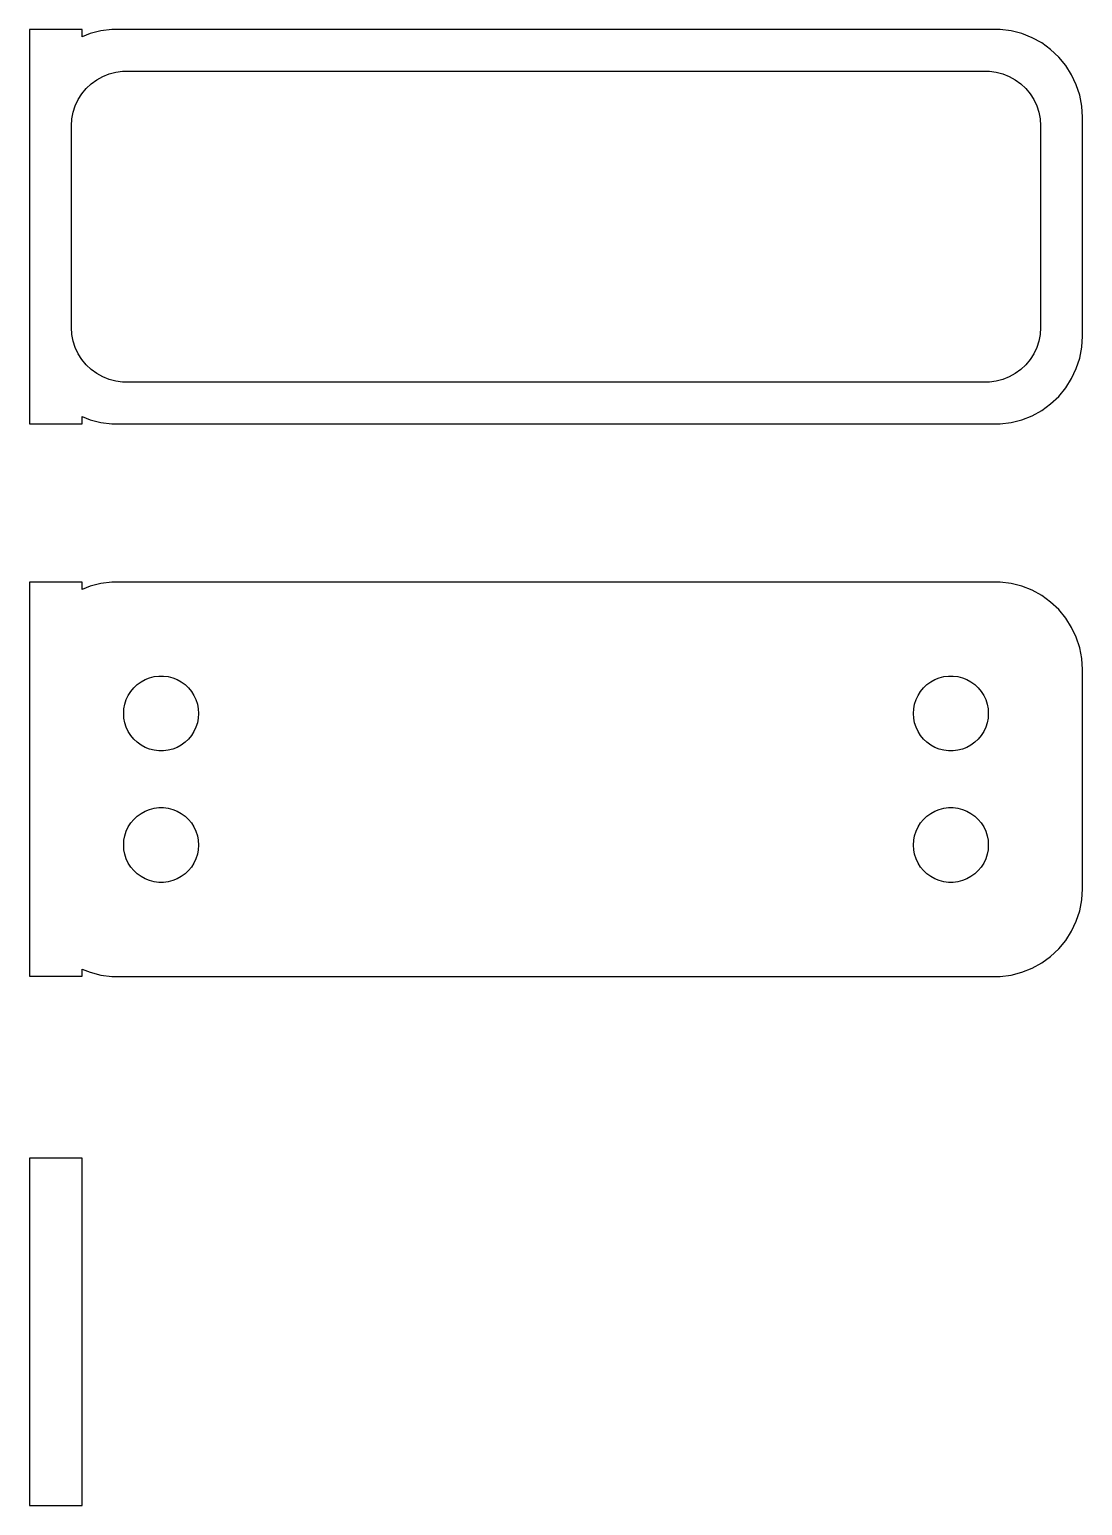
# Model space of a CAD drawing. Header units: metres. Extents: x -30 to 30, y 21.6 to 105.7.
import ezdxf

# ---------------------------------------------------------------- set-up
doc = ezdxf.new("R2010")
doc.units = ezdxf.units.M

msp = doc.modelspace()

# ---------------------------------------------------------------- linework, layer by layer
for p, q in [((-27, 105.74), (-30, 105.74)), ((-30, 105.74), (-30, 83.2599)), ((-27, 105.325), (-27, 105.74)), ((-26.5451, 105.505), (-27, 105.325)), ((-25.9369, 105.661), (-26.5451, 105.505)), ((-25.3139, 105.74), (-25.9369, 105.661)), ((25.3139, 105.74), (-25.3139, 105.74)), ((25.9369, 105.661), (25.3139, 105.74)), ((26.5451, 105.505), (25.9369, 105.661)), ((27.1289, 105.274), (26.5451, 105.505)), ((27.6791, 104.972), (27.1289, 105.274)), ((28.1871, 104.603), (27.6791, 104.972)), ((28.6448, 104.173), (28.1871, 104.603)), ((29.0451, 103.689), (28.6448, 104.173)), ((29.3815, 103.159), (29.0451, 103.689)), ((-26.4842, 102.649), (-26.168, 102.878)), ((-26.168, 102.878), (-25.8254, 103.067)), ((-25.8254, 103.067), (-25.4619, 103.211)), ((-25.4619, 103.211), (-25.0833, 103.308)), ((-25.0833, 103.308), (-24.6954, 103.357)), ((-24.6954, 103.357), (24.6954, 103.357)), ((24.6954, 103.357), (25.0833, 103.308)), ((25.0833, 103.308), (25.4619, 103.211)), ((25.4619, 103.211), (25.8254, 103.067)), ((25.8254, 103.067), (26.168, 102.878)), ((26.168, 102.878), (26.4842, 102.649)), ((29.6489, 102.591), (29.3815, 103.159)), ((-27.2279, 101.75), (-27.0184, 102.08)), ((-27.0184, 102.08), (-26.7692, 102.381)), ((-26.7692, 102.381), (-26.4842, 102.649)), ((26.4842, 102.649), (26.7692, 102.381)), ((26.7692, 102.381), (27.0184, 102.08)), ((27.0184, 102.08), (27.2279, 101.75)), ((29.8429, 101.993), (29.6489, 102.591)), ((29.9606, 101.377), (29.8429, 101.993)), ((-27.5884, 100.64), (-27.5151, 101.024)), ((-27.5151, 101.024), (-27.3943, 101.396)), ((-27.3943, 101.396), (-27.2279, 101.75)), ((27.2279, 101.75), (27.3943, 101.396)), ((27.3943, 101.396), (27.5151, 101.024)), ((27.5151, 101.024), (27.5884, 100.64)), ((30, 100.75), (29.9606, 101.377)), ((-27.6129, 100.25), (-27.5884, 100.64)), ((-27.6129, 88.75), (-27.6129, 100.25)), ((27.5884, 100.64), (27.6129, 100.25)), ((27.6129, 100.25), (27.6129, 88.75)), ((30, 88.25), (30, 100.75)), ((-27.5884, 88.3598), (-27.6129, 88.75)), ((-27.5151, 87.9759), (-27.5884, 88.3598)), ((27.5884, 88.3598), (27.5151, 87.9759)), ((27.6129, 88.75), (27.5884, 88.3598)), ((-27.3943, 87.6041), (-27.5151, 87.9759)), ((-27.2279, 87.2504), (-27.3943, 87.6041)), ((27.3943, 87.6041), (27.2279, 87.2504)), ((27.5151, 87.9759), (27.3943, 87.6041)), ((29.8429, 87.0066), (29.9606, 87.6233)), ((29.9606, 87.6233), (30, 88.25)), ((-27.0184, 86.9203), (-27.2279, 87.2504)), ((-26.7692, 86.6191), (-27.0184, 86.9203)), ((27.0184, 86.9203), (26.7692, 86.6191)), ((27.2279, 87.2504), (27.0184, 86.9203)), ((29.6489, 86.4094), (29.8429, 87.0066)), ((-26.4842, 86.3515), (-26.7692, 86.6191)), ((-26.168, 86.1217), (-26.4842, 86.3515)), ((-25.8254, 85.9333), (-26.168, 86.1217)), ((-25.4619, 85.7894), (-25.8254, 85.9333)), ((25.8254, 85.9333), (25.4619, 85.7894)), ((26.168, 86.1217), (25.8254, 85.9333)), ((26.4842, 86.3515), (26.168, 86.1217)), ((26.7692, 86.6191), (26.4842, 86.3515)), ((29.0451, 85.3111), (29.3815, 85.8412)), ((29.3815, 85.8412), (29.6489, 86.4094)), ((-25.0833, 85.6922), (-25.4619, 85.7894)), ((-24.6954, 85.6432), (-25.0833, 85.6922)), ((24.6954, 85.6432), (-24.6954, 85.6432)), ((25.0833, 85.6922), (24.6954, 85.6432)), ((25.4619, 85.7894), (25.0833, 85.6922)), ((28.6448, 84.8273), (29.0451, 85.3111)), ((27.6791, 84.0284), (28.1871, 84.3974)), ((28.1871, 84.3974), (28.6448, 84.8273)), ((-27, 83.6748), (-26.5451, 83.4947)), ((-27, 83.2599), (-27, 83.6748)), ((-26.5451, 83.4947), (-25.9369, 83.3386)), ((-25.9369, 83.3386), (-25.3139, 83.2599)), ((25.3139, 83.2599), (25.9369, 83.3386)), ((25.9369, 83.3386), (26.5451, 83.4947)), ((26.5451, 83.4947), (27.1289, 83.7259)), ((27.1289, 83.7259), (27.6791, 84.0284)), ((-30, 83.2599), (-27, 83.2599)), ((-25.3139, 83.2599), (25.3139, 83.2599)), ((-27, 74.2293), (-30, 74.2293)), ((-30, 74.2293), (-30, 51.7707)), ((-27, 73.8252), (-27, 74.2293)), ((-25.9369, 74.1614), (-26.5451, 74.0053)), ((-25.3139, 74.2401), (-25.9369, 74.1614)), ((25.3139, 74.2401), (-25.3139, 74.2401)), ((25.9369, 74.1614), (25.3139, 74.2401)), ((26.5451, 74.0053), (25.9369, 74.1614)), ((-26.5451, 74.0053), (-27, 73.8252)), ((27.1289, 73.7741), (26.5451, 74.0053)), ((27.6791, 73.4716), (27.1289, 73.7741)), ((28.1871, 73.1026), (27.6791, 73.4716)), ((28.6448, 72.6727), (28.1871, 73.1026)), ((29.0451, 72.1889), (28.6448, 72.6727)), ((29.3815, 71.6588), (29.0451, 72.1889)), ((29.6489, 71.0906), (29.3815, 71.6588)), ((29.8429, 70.4934), (29.6489, 71.0906)), ((29.9606, 69.8767), (29.8429, 70.4934)), ((30, 69.25), (29.9606, 69.8767)), ((30, 56.75), (30, 69.25)), ((-24.2275, 68.0051), (-24.0565, 68.2117)), ((-24.0565, 68.2117), (-23.8611, 68.3953)), ((-23.8611, 68.3953), (-23.6441, 68.5529)), ((-23.6441, 68.5529), (-23.4091, 68.6821)), ((-23.4091, 68.6821), (-23.1598, 68.7808)), ((-23.1598, 68.7808), (-22.9001, 68.8475)), ((-22.9001, 68.8475), (-22.6341, 68.8811)), ((-22.6341, 68.8811), (-22.3659, 68.8811)), ((-22.3659, 68.8811), (-22.0999, 68.8475)), ((-22.0999, 68.8475), (-21.8401, 68.7808)), ((-21.8401, 68.7808), (-21.5908, 68.6821)), ((-21.5908, 68.6821), (-21.3559, 68.5529)), ((-21.3559, 68.5529), (-21.1389, 68.3953)), ((-21.1389, 68.3953), (-20.9434, 68.2117)), ((-20.9434, 68.2117), (-20.7725, 68.0051)), ((20.7725, 68.0051), (20.9434, 68.2117)), ((20.9434, 68.2117), (21.1389, 68.3953)), ((21.1389, 68.3953), (21.3559, 68.5529)), ((21.3559, 68.5529), (21.5908, 68.6821)), ((21.5908, 68.6821), (21.8401, 68.7808)), ((21.8401, 68.7808), (22.0999, 68.8475)), ((22.0999, 68.8475), (22.3659, 68.8811)), ((22.3659, 68.8811), (22.6341, 68.8811)), ((22.6341, 68.8811), (22.9001, 68.8475)), ((22.9001, 68.8475), (23.1598, 68.7808)), ((23.1598, 68.7808), (23.4091, 68.6821)), ((23.4091, 68.6821), (23.6441, 68.5529)), ((23.6441, 68.5529), (23.8611, 68.3953)), ((23.8611, 68.3953), (24.0565, 68.2117)), ((24.0565, 68.2117), (24.2275, 68.0051)), ((-24.5682, 67.281), (-24.4853, 67.536)), ((-24.4853, 67.536), (-24.3712, 67.7787)), ((-24.3712, 67.7787), (-24.2275, 68.0051)), ((-20.7725, 68.0051), (-20.6288, 67.7787)), ((-20.6288, 67.7787), (-20.5146, 67.536)), ((-20.5146, 67.536), (-20.4318, 67.281)), ((20.4318, 67.281), (20.5146, 67.536)), ((20.5146, 67.536), (20.6288, 67.7787)), ((20.6288, 67.7787), (20.7725, 68.0051)), ((24.2275, 68.0051), (24.3712, 67.7787)), ((24.3712, 67.7787), (24.4853, 67.536)), ((24.4853, 67.536), (24.5682, 67.281)), ((-24.6353, 66.75), (-24.6185, 67.0176)), ((-24.6185, 66.4824), (-24.6353, 66.75)), ((-24.6185, 67.0176), (-24.5682, 67.281)), ((-24.5682, 66.219), (-24.6185, 66.4824)), ((-20.4318, 67.281), (-20.3815, 67.0176)), ((-20.3815, 66.4824), (-20.4318, 66.219)), ((-20.3815, 67.0176), (-20.3647, 66.75)), ((-20.3647, 66.75), (-20.3815, 66.4824)), ((20.3647, 66.75), (20.3815, 67.0176)), ((20.3815, 66.4824), (20.3647, 66.75)), ((20.3815, 67.0176), (20.4318, 67.281)), ((20.4318, 66.219), (20.3815, 66.4824)), ((24.5682, 67.281), (24.6185, 67.0176)), ((24.6185, 66.4824), (24.5682, 66.219)), ((24.6185, 67.0176), (24.6353, 66.75)), ((24.6353, 66.75), (24.6185, 66.4824)), ((-24.4853, 65.9639), (-24.5682, 66.219)), ((-24.3712, 65.7213), (-24.4853, 65.9639)), ((-24.2275, 65.4949), (-24.3712, 65.7213)), ((-20.6288, 65.7213), (-20.7725, 65.4949)), ((-20.5146, 65.9639), (-20.6288, 65.7213)), ((-20.4318, 66.219), (-20.5146, 65.9639)), ((20.5146, 65.9639), (20.4318, 66.219)), ((20.6288, 65.7213), (20.5146, 65.9639)), ((20.7725, 65.4949), (20.6288, 65.7213)), ((24.3712, 65.7213), (24.2275, 65.4949)), ((24.4853, 65.9639), (24.3712, 65.7213)), ((24.5682, 66.219), (24.4853, 65.9639)), ((-24.0565, 65.2883), (-24.2275, 65.4949)), ((-23.8611, 65.1047), (-24.0565, 65.2883)), ((-23.6441, 64.9471), (-23.8611, 65.1047)), ((-23.4091, 64.8179), (-23.6441, 64.9471)), ((-23.1598, 64.7192), (-23.4091, 64.8179)), ((-21.5908, 64.8179), (-21.8401, 64.7192)), ((-21.3559, 64.9471), (-21.5908, 64.8179)), ((-21.1389, 65.1047), (-21.3559, 64.9471)), ((-20.9434, 65.2883), (-21.1389, 65.1047)), ((-20.7725, 65.4949), (-20.9434, 65.2883)), ((20.9434, 65.2883), (20.7725, 65.4949)), ((21.1389, 65.1047), (20.9434, 65.2883)), ((21.3559, 64.9471), (21.1389, 65.1047)), ((21.5908, 64.8179), (21.3559, 64.9471)), ((21.8401, 64.7192), (21.5908, 64.8179)), ((23.4091, 64.8179), (23.1598, 64.7192)), ((23.6441, 64.9471), (23.4091, 64.8179)), ((23.8611, 65.1047), (23.6441, 64.9471)), ((24.0565, 65.2883), (23.8611, 65.1047)), ((24.2275, 65.4949), (24.0565, 65.2883)), ((-22.9001, 64.6525), (-23.1598, 64.7192)), ((-22.6341, 64.6189), (-22.9001, 64.6525)), ((-22.3659, 64.6189), (-22.6341, 64.6189)), ((-22.0999, 64.6525), (-22.3659, 64.6189)), ((-21.8401, 64.7192), (-22.0999, 64.6525)), ((22.0999, 64.6525), (21.8401, 64.7192)), ((22.3659, 64.6189), (22.0999, 64.6525)), ((22.6341, 64.6189), (22.3659, 64.6189)), ((22.9001, 64.6525), (22.6341, 64.6189)), ((23.1598, 64.7192), (22.9001, 64.6525)), ((-24.2275, 60.5051), (-24.0565, 60.7117)), ((-24.0565, 60.7117), (-23.8611, 60.8953)), ((-23.8611, 60.8953), (-23.6441, 61.0529)), ((-23.6441, 61.0529), (-23.4091, 61.1821)), ((-23.4091, 61.1821), (-23.1598, 61.2808)), ((-23.1598, 61.2808), (-22.9001, 61.3475)), ((-22.9001, 61.3475), (-22.6341, 61.3811)), ((-22.6341, 61.3811), (-22.3659, 61.3811)), ((-22.3659, 61.3811), (-22.0999, 61.3475)), ((-22.0999, 61.3475), (-21.8401, 61.2808)), ((-21.8401, 61.2808), (-21.5908, 61.1821)), ((-21.5908, 61.1821), (-21.3559, 61.0529)), ((-21.3559, 61.0529), (-21.1389, 60.8953)), ((-21.1389, 60.8953), (-20.9434, 60.7117)), ((-20.9434, 60.7117), (-20.7725, 60.5051)), ((20.7725, 60.5051), (20.9434, 60.7117)), ((20.9434, 60.7117), (21.1389, 60.8953)), ((21.1389, 60.8953), (21.3559, 61.0529)), ((21.3559, 61.0529), (21.5908, 61.1821)), ((21.5908, 61.1821), (21.8401, 61.2808)), ((21.8401, 61.2808), (22.0999, 61.3475)), ((22.0999, 61.3475), (22.3659, 61.3811)), ((22.3659, 61.3811), (22.6341, 61.3811)), ((22.6341, 61.3811), (22.9001, 61.3475)), ((22.9001, 61.3475), (23.1598, 61.2808)), ((23.1598, 61.2808), (23.4091, 61.1821)), ((23.4091, 61.1821), (23.6441, 61.0529)), ((23.6441, 61.0529), (23.8611, 60.8953)), ((23.8611, 60.8953), (24.0565, 60.7117)), ((24.0565, 60.7117), (24.2275, 60.5051)), ((-24.6185, 59.5176), (-24.5682, 59.781)), ((-24.5682, 59.781), (-24.4853, 60.0361)), ((-24.4853, 60.0361), (-24.3712, 60.2787)), ((-24.3712, 60.2787), (-24.2275, 60.5051)), ((-20.7725, 60.5051), (-20.6288, 60.2787)), ((-20.6288, 60.2787), (-20.5146, 60.0361)), ((-20.5146, 60.0361), (-20.4318, 59.781)), ((-20.4318, 59.781), (-20.3815, 59.5176)), ((20.3815, 59.5176), (20.4318, 59.781)), ((20.4318, 59.781), (20.5146, 60.0361)), ((20.5146, 60.0361), (20.6288, 60.2787)), ((20.6288, 60.2787), (20.7725, 60.5051)), ((24.2275, 60.5051), (24.3712, 60.2787)), ((24.3712, 60.2787), (24.4853, 60.0361)), ((24.4853, 60.0361), (24.5682, 59.781)), ((24.5682, 59.781), (24.6185, 59.5176)), ((-24.6353, 59.25), (-24.6185, 59.5176)), ((-24.6185, 58.9824), (-24.6353, 59.25)), ((-24.5682, 58.719), (-24.6185, 58.9824)), ((-20.3815, 58.9824), (-20.4318, 58.719)), ((-20.3815, 59.5176), (-20.3647, 59.25)), ((-20.3647, 59.25), (-20.3815, 58.9824)), ((20.3647, 59.25), (20.3815, 59.5176)), ((20.3815, 58.9824), (20.3647, 59.25)), ((20.4318, 58.719), (20.3815, 58.9824)), ((24.6185, 58.9824), (24.5682, 58.719)), ((24.6185, 59.5176), (24.6353, 59.25)), ((24.6353, 59.25), (24.6185, 58.9824)), ((-24.4853, 58.464), (-24.5682, 58.719)), ((-24.3712, 58.2213), (-24.4853, 58.464)), ((-24.2275, 57.9949), (-24.3712, 58.2213)), ((-20.6288, 58.2213), (-20.7725, 57.9949)), ((-20.5146, 58.464), (-20.6288, 58.2213)), ((-20.4318, 58.719), (-20.5146, 58.464)), ((20.5146, 58.464), (20.4318, 58.719)), ((20.6288, 58.2213), (20.5146, 58.464)), ((20.7725, 57.9949), (20.6288, 58.2213)), ((24.3712, 58.2213), (24.2275, 57.9949)), ((24.4853, 58.464), (24.3712, 58.2213)), ((24.5682, 58.719), (24.4853, 58.464)), ((-24.0565, 57.7883), (-24.2275, 57.9949)), ((-23.8611, 57.6047), (-24.0565, 57.7883)), ((-23.6441, 57.4471), (-23.8611, 57.6047)), ((-23.4091, 57.3179), (-23.6441, 57.4471)), ((-23.1598, 57.2192), (-23.4091, 57.3179)), ((-22.9001, 57.1525), (-23.1598, 57.2192)), ((-21.8401, 57.2192), (-22.0999, 57.1525)), ((-21.5908, 57.3179), (-21.8401, 57.2192)), ((-21.3559, 57.4471), (-21.5908, 57.3179)), ((-21.1389, 57.6047), (-21.3559, 57.4471)), ((-20.9434, 57.7883), (-21.1389, 57.6047)), ((-20.7725, 57.9949), (-20.9434, 57.7883)), ((20.9434, 57.7883), (20.7725, 57.9949)), ((21.1389, 57.6047), (20.9434, 57.7883)), ((21.3559, 57.4471), (21.1389, 57.6047)), ((21.5908, 57.3179), (21.3559, 57.4471)), ((21.8401, 57.2192), (21.5908, 57.3179)), ((22.0999, 57.1525), (21.8401, 57.2192)), ((23.1598, 57.2192), (22.9001, 57.1525)), ((23.4091, 57.3179), (23.1598, 57.2192)), ((23.6441, 57.4471), (23.4091, 57.3179)), ((23.8611, 57.6047), (23.6441, 57.4471)), ((24.0565, 57.7883), (23.8611, 57.6047)), ((24.2275, 57.9949), (24.0565, 57.7883)), ((-22.6341, 57.1189), (-22.9001, 57.1525)), ((-22.3659, 57.1189), (-22.6341, 57.1189)), ((-22.0999, 57.1525), (-22.3659, 57.1189)), ((22.3659, 57.1189), (22.0999, 57.1525)), ((22.6341, 57.1189), (22.3659, 57.1189)), ((22.9001, 57.1525), (22.6341, 57.1189)), ((29.9606, 56.1233), (30, 56.75)), ((29.8429, 55.5066), (29.9606, 56.1233)), ((29.3815, 54.3412), (29.6489, 54.9094)), ((29.6489, 54.9094), (29.8429, 55.5066)), ((29.0451, 53.8111), (29.3815, 54.3412)), ((28.1871, 52.8974), (28.6448, 53.3273)), ((28.6448, 53.3273), (29.0451, 53.8111)), ((-27, 51.7707), (-27, 52.1748)), ((-27, 52.1748), (-26.5451, 51.9947)), ((26.5451, 51.9947), (27.1289, 52.2259)), ((27.1289, 52.2259), (27.6791, 52.5284)), ((27.6791, 52.5284), (28.1871, 52.8974)), ((-30, 51.7707), (-27, 51.7707)), ((-26.5451, 51.9947), (-25.9369, 51.8386)), ((-25.9369, 51.8386), (-25.3139, 51.7599)), ((-25.3139, 51.7599), (25.3139, 51.7599)), ((25.3139, 51.7599), (25.9369, 51.8386)), ((25.9369, 51.8386), (26.5451, 51.9947)), ((-27, 41.4026), (-30, 41.4026)), ((-30, 41.4026), (-30, 21.5974)), ((-27, 21.5974), (-27, 41.4026)), ((-30, 21.5974), (-27, 21.5974))]:
    msp.add_line(p, q)

doc.saveas('drawing.dxf')
